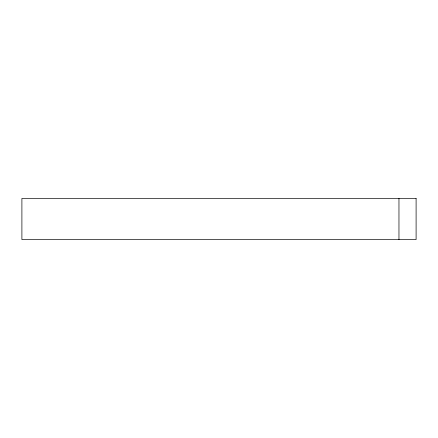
<?xml version="1.0" encoding="UTF-8"?>
<svg xmlns="http://www.w3.org/2000/svg" width="438" height="438" viewBox="0 0 438 438"><rect width="100%" height="100%" fill="white"/><g stroke="black" fill="none" stroke-linecap="round" stroke-linejoin="round"><path stroke-width="0.66" d="M398.963 198.43L398.963 239.57M416.1 198.43L21.9 198.43L21.9 239.57L416.1 239.57L416.1 198.43"/></g></svg>
